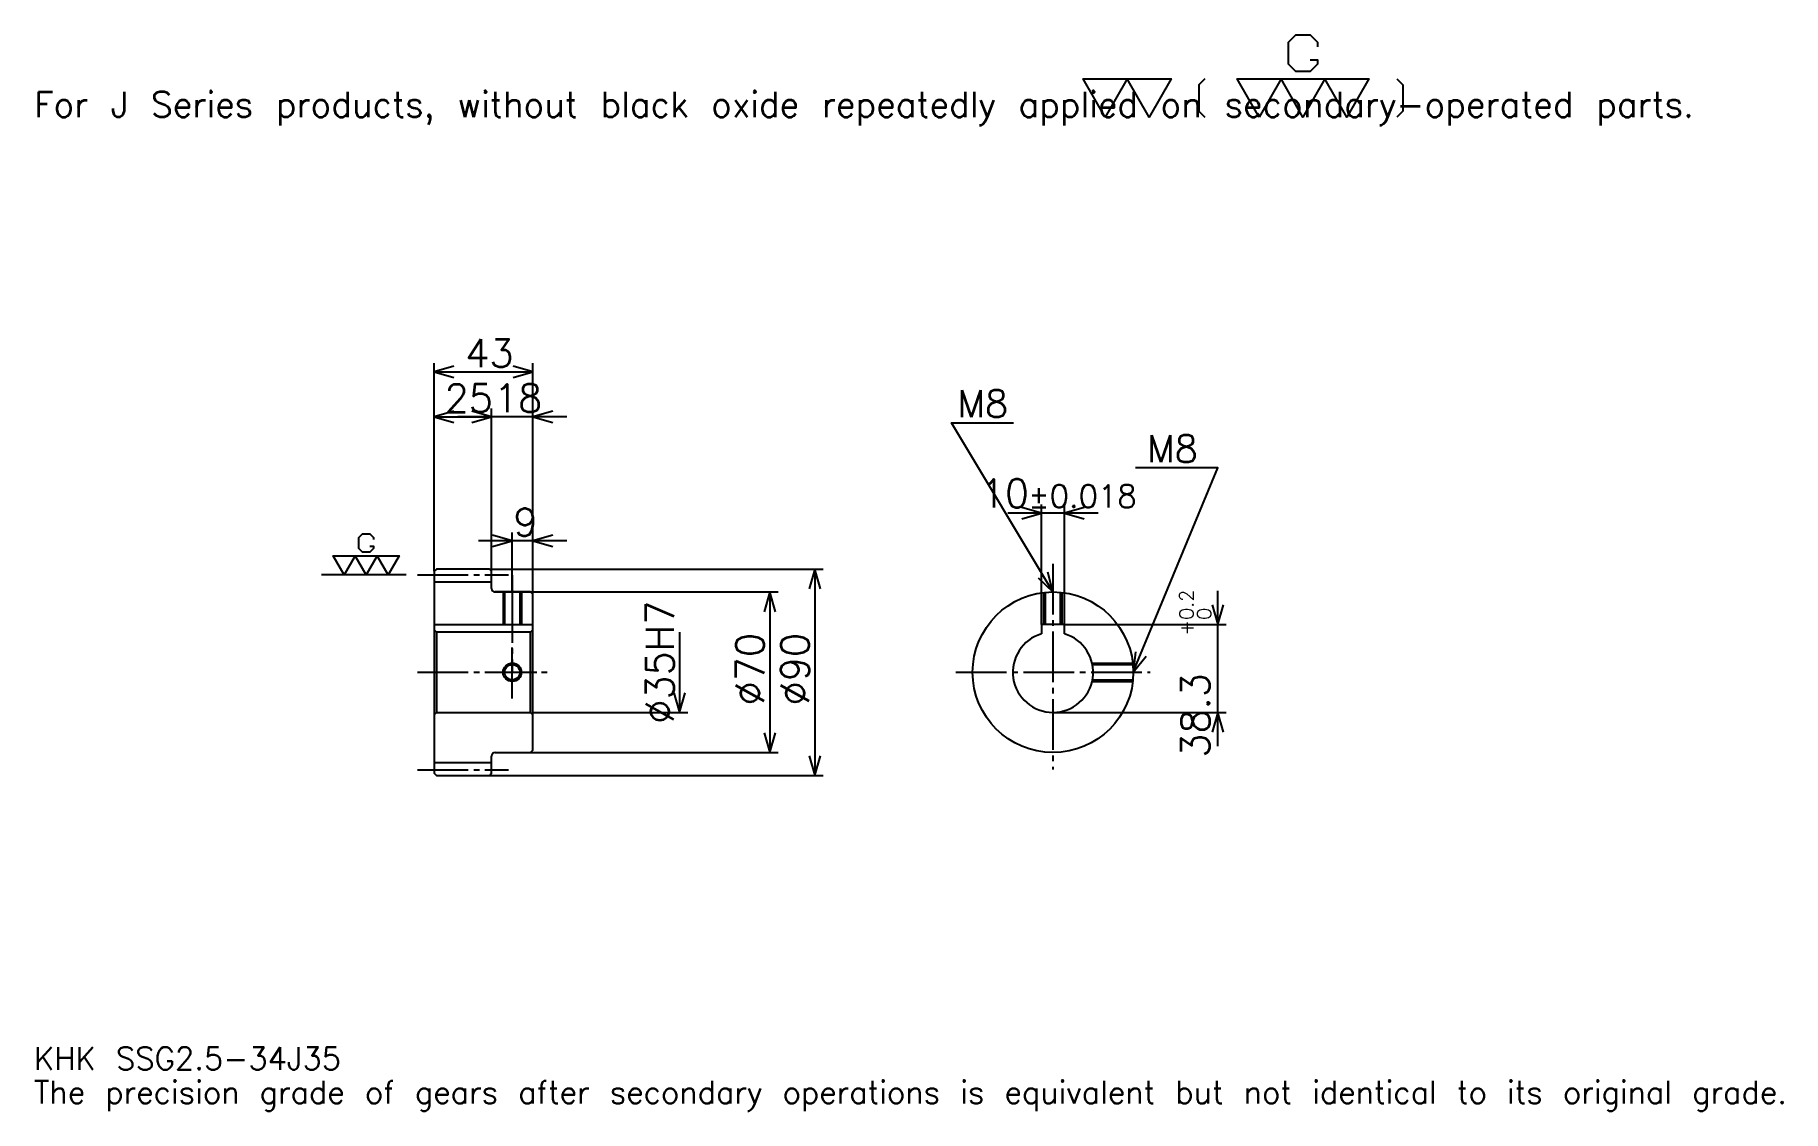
# Model space of a CAD drawing. Extents: x 25 to 787, y 9 to 478.
import ezdxf

# ---------------------------------------------------------------- set-up
doc = ezdxf.new("R2010")
doc.units = 0
doc.linetypes.add('DASHDOT', pattern=[29.478262, 22.108696, -2.456522, 2.456522, -2.456522])
doc.layers.get('0').update_dxf_attribs({"linetype": 'CONTINUOUS'})
doc.layers.add('DASHDOT', color=6, linetype='DASHDOT')
doc.styles.add('KANJI', font='TXT', dxfattribs={"bigfont": 'BIGFONT'})

msp = doc.modelspace()

# ---------------------------------------------------------------- linework, layer by layer
at = {"color": 5}
for p, q in [((198.978271, 245.206512), (198.978271, 334.869568)), ((198.978271, 331.184784), (241.978271, 331.184784)), ((241.978271, 245.206512), (241.978271, 334.869568)), ((223.978271, 245.206512), (223.978271, 315.217377)), ((198.978271, 311.532593), (223.978271, 311.532593)), ((256.717407, 311.532593), (209.239136, 311.532593)), ((488.326111, 269.597809), (448.847839, 269.597809)), ((463.586975, 221.006516), (463.586975, 273.282593)), ((473.586975, 221.006516), (473.586975, 273.282593)), ((232.978271, 245.206512), (232.978271, 261.173889)), ((256.717407, 257.489136), (218.239136, 257.489136)), ((198.978271, 244.206512), (198.978271, 245.206512)), ((222.978271, 245.206512), (241.978271, 245.206512)), ((223.978271, 244.206512), (223.978271, 245.206512)), ((232.978271, 235.206512), (232.978271, 245.206512)), ((232.978271, 235.206512), (232.978271, 245.206512)), ((241.978271, 245.206512), (368.489136, 245.206512)), ((241.978271, 234.206512), (241.978271, 245.206512)), ((364.804352, 245.206512), (364.804352, 155.206512)), ((225.478271, 235.206512), (241.978271, 235.206512)), ((241.978271, 235.206512), (348.836975, 235.206512)), ((345.152191, 235.206512), (345.152191, 165.206512)), ((540.434814, 167.967377), (540.434814, 235.745636)), ((473.586975, 221.006516), (544.119629, 221.006516)), ((305.847839, 217.706512), (305.847839, 182.706512)), ((241.978271, 182.706512), (309.532623, 182.706512)), ((468.586975, 182.706512), (544.119629, 182.706512)), ((225.478271, 165.206512), (241.978271, 165.206512)), ((241.978271, 165.206512), (348.836975, 165.206512)), ((222.978271, 155.206512), (241.978271, 155.206512)), ((241.978271, 155.206512), (368.489136, 155.206512))]:
    msp.add_line(p, q, dxfattribs=at)
at = {"color": 7}
msp.add_line((186.695663, 242.706512), (149.847839, 242.706512), dxfattribs=at)
at = {"color": 4}
for p, q in [((198.978271, 239.581512), (223.978271, 239.581512)), ((198.978271, 221.006516), (241.978271, 221.006516)), ((199.978271, 217.706512), (199.978271, 182.706512)), ((240.978271, 217.706512), (241.978271, 218.706512)), ((240.978271, 182.706512), (241.978271, 181.706512)), ((198.978271, 160.831512), (223.978271, 160.831512))]:
    msp.add_line(p, q, dxfattribs=at)
at = {"color": 7}
for points in [[(580.721741, 467.083038), (583.915222, 467.083038), (583.915222, 465.166962), (580.721741, 461.97348), (574.334778, 461.97348), (571.141296, 465.166962), (571.141296, 474.747406), (574.334778, 477.940887), (580.721741, 477.940887), (583.915222, 474.747406), (583.915222, 472.831299)], [(491.304352, 442.17392), (481.723907, 458.779999), (520.045654, 458.779999), (510.46521, 442.17392), (500.884796, 458.779999), (491.304352, 442.17392)], [(534.735657, 458.779999), (532.180847, 456.22522), (532.180847, 444.728699), (534.735657, 442.17392)], [(558.367371, 442.17392), (548.786987, 458.779999), (606.269592, 458.779999), (596.689148, 442.17392), (587.108704, 458.779999), (577.528259, 442.17392), (567.947815, 458.779999), (558.367371, 442.17392)], [(618.404785, 458.779999), (620.959595, 456.22522), (620.959595, 444.728699), (618.404785, 442.17392)], [(170.851105, 255.161072), (172.447845, 255.161072), (172.447845, 254.203033), (170.851105, 252.606293), (167.657623, 252.606293), (166.060883, 254.203033), (166.060883, 258.993256), (167.657623, 260.589996), (170.851105, 260.589996), (172.447845, 258.993256), (172.447845, 258.035217)], [(159.67392, 242.706512), (154.883698, 251.009552), (183.625015, 251.009552), (178.834793, 242.706512), (174.044571, 251.009552), (169.254364, 242.706512), (164.464142, 251.009552), (159.67392, 242.706512)]]:
    msp.add_lwpolyline(points, dxfattribs=at)
at = {"color": 5}
for points in [[(207.576096, 333.641296), (198.978271, 331.184784), (207.576096, 328.728271)], [(233.380447, 328.728271), (241.978271, 331.184784), (233.380447, 333.641296)], [(207.576096, 313.989136), (198.978271, 311.532593), (207.576096, 309.07608)], [(215.380447, 309.07608), (223.978271, 311.532593), (215.380447, 313.989136)], [(215.380447, 309.07608), (223.978271, 311.532593), (215.380447, 313.989136)], [(250.576096, 313.989136), (241.978271, 311.532593), (250.576096, 309.07608)], [(468.586975, 235.206512), (424.369568, 308.902161), (451.391296, 308.902161)], [(503.586975, 200.206512), (540.434814, 289.25), (504.56955, 289.25)], [(454.989136, 267.141296), (463.586975, 269.597809), (454.989136, 272.054321)], [(482.184814, 272.054321), (473.586975, 269.597809), (482.184814, 267.141296)], [(224.380447, 255.032593), (232.978271, 257.489136), (224.380447, 259.945648)], [(250.576096, 259.945648), (241.978271, 257.489136), (250.576096, 255.032593)], [(367.260864, 236.608688), (364.804352, 245.206512), (362.347839, 236.608688)], [(462.056976, 241.315216), (468.586975, 235.206512), (466.269867, 243.842957)], [(347.608704, 226.608688), (345.152191, 235.206512), (342.695679, 226.608688)], [(537.978271, 229.60434), (540.434814, 221.006516), (542.891357, 229.60434)], [(504.604706, 209.090286), (503.586975, 200.206512), (509.144379, 207.21167)], [(303.391327, 191.304337), (305.847839, 182.706512), (308.304352, 191.304337)], [(542.891357, 174.108688), (540.434814, 182.706512), (537.978271, 174.108688)], [(342.695679, 173.804337), (345.152191, 165.206512), (347.608704, 173.804337)], [(362.347839, 163.804337), (364.804352, 155.206512), (367.260864, 163.804337)]]:
    msp.add_lwpolyline(points, dxfattribs=at)
at = {"color": 4}
for points in [[(223.978271, 236.706512), (223.978271, 244.206512), (222.978271, 245.206512), (199.978271, 245.206512), (198.978271, 244.206512), (198.978271, 181.706512)], [(225.478271, 165.206512), (240.978271, 165.206512), (241.978271, 166.206512), (241.978271, 234.206512), (240.978271, 235.206512), (225.478271, 235.206512)], [(228.978271, 235.206512), (228.978271, 221.006516)], [(229.653275, 235.206512), (229.653275, 221.006516)], [(236.303268, 235.206512), (236.303268, 221.006516)], [(236.978271, 235.206512), (236.978271, 221.006516)], [(464.586975, 221.006516), (464.586975, 234.977188)], [(465.261963, 221.006516), (465.261963, 235.048218)], [(471.911987, 221.006516), (471.911987, 235.048218)], [(472.586975, 221.006516), (472.586975, 234.977188)], [(473.586975, 216.97702), (473.586975, 221.006516), (463.586975, 221.006516), (463.586975, 216.97702)], [(198.978271, 181.706512), (199.978271, 182.706512), (240.978271, 182.706512), (240.978271, 217.706512), (199.978271, 217.706512), (198.978271, 218.706512)], [(485.623688, 204.206512), (503.357666, 204.206512)], [(485.768188, 203.531509), (503.42868, 203.531509)], [(485.623688, 196.206512), (503.357666, 196.206512)], [(485.768188, 196.881516), (503.42868, 196.881516)], [(198.978271, 181.706512), (198.978271, 156.206512), (199.978271, 155.206512), (222.978271, 155.206512), (223.978271, 156.206512), (223.978271, 163.706512)]]:
    msp.add_lwpolyline(points, dxfattribs=at)
for centre, radius in [((468.586975, 200.206512), 35), ((232.978271, 200.206512), 3.325)]:
    msp.add_circle(centre, radius, dxfattribs=at)
at = {"color": 7}
msp.add_circle((232.978271, 200.206512), 4, dxfattribs=at)
at = {"color": 4}
for centre, radius, start, end in [((225.478271, 236.706512), 1.5, 180, 270), ((468.586975, 200.206512), 17.5, 106.601549926, 73.398450074), ((225.478271, 163.706512), 1.5, 90, 180)]:
    msp.add_arc(centre, radius, start, end, dxfattribs=at)
at = {"layer": 'DASHDOT', "color": 7}
for p, q in [((468.586975, 247.48912), (468.586975, 157.836945)), ((191.608704, 242.706512), (231.347839, 242.706512)), ((232.978271, 235.206512), (232.978271, 200.206512)), ((191.608704, 200.206512), (249.347839, 200.206512)), ((426.217407, 200.206512), (510.956543, 200.206512)), ((191.608704, 157.706512), (231.347839, 157.706512))]:
    msp.add_line(p, q, dxfattribs=at)
for points in [[(232.978271, 242.57608), (232.978271, 213.636948)], [(232.978271, 188.836945), (232.978271, 211.57608)], [(221.608704, 200.206512), (244.347839, 200.206512)]]:
    msp.add_lwpolyline(points, dxfattribs=at)

# ---------------------------------------------------------------- texts
at = {"color": 7, "style": 'KANJI'}
for s, height, p in [('For J Series products, without black oxide repeatedly applied on secondary-operated parts.', 11.054348, (24.565218, 442.17392)), ('43', 12.282609, (212.494568, 333.149994)), ('25', 12.282609, (203.494583, 313.497803)), ('18', 12.282609, (224.994568, 313.497803)), ('M8', 11.791305, (426.826111, 311.358704)), ('M8', 11.791305, (509.482605, 291.706512)), ('10', 12.282609, (437.091919, 272.054321)), ('%%p0.018', 9.826087, (457.848022, 272.054321)), ('9', 12.282609, (233.48642, 259.454346)), ('KHK SSG2.5-34J35', 9.826087, (24.565218, 27.02174)), ('The precision grade of gears after secondary operations is equivalent but not identical to its original grade.', 9.826087, (24.565218, 12.282609))]:
    msp.add_text(s, height=height, dxfattribs=at).set_placement(p)
for s, height, p in [('%%c35H7', 12.282609, (303.391327, 177.790756)), ('0.2', 6.141304, (529.871765, 223.046646)), ('+', 6.141304, (529.871765, 216.168381)), ('0', 6.141304, (537.487, 223.046646)), ('%%c70', 12.282609, (342.695679, 185.774445)), ('%%c90', 12.282609, (362.347839, 185.774445)), ('38.3', 12.282609, (536.75, 163.004395))]:
    msp.add_text(s, height=height, rotation=90, dxfattribs=at).set_placement(p)

doc.saveas('drawing.dxf')
